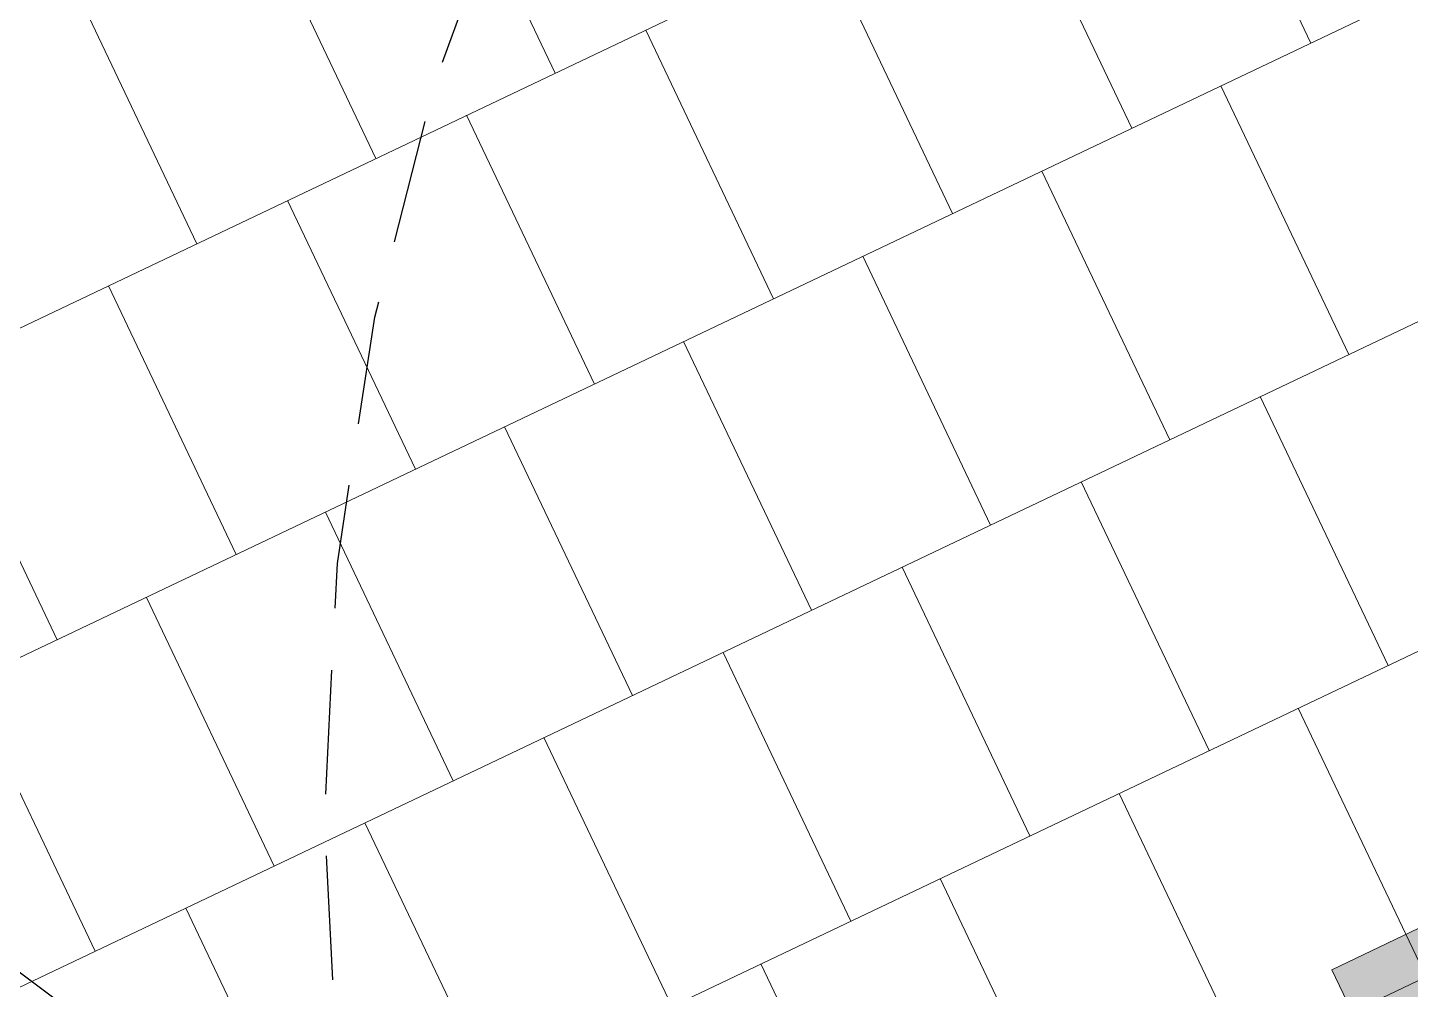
# Model space of a CAD drawing. Header units: metres. Extents: x 678805 to 1359287, y 2747329 to 5497370.
# Drawn here: x 679665.894 to 679668.683, y 2748560.265 to 2748562.204 of the extents above; entities that cross this region are included whole.
import ezdxf

# ---------------------------------------------------------------- set-up
doc = ezdxf.new("R2010")
doc.units = ezdxf.units.M
doc.linetypes.add('XREF_MON_HSC_FURNITURE$0$DASHED2', pattern=[0.375, 0.25, -0.125])
doc.linetypes.add('XREF_MON_SFT_TREES$0$HIDDEN', pattern=[0.375, 0.25, -0.125])
for name, color, linetype in [('00_XREF_MON_HSC_PAVEMENT', 7, 'Continuous'), ('00_XREF_TWQ_BUILDINGS', 7, 'Continuous'), ('00_XREF_TWQ_SFT_TREES', 7, 'Continuous'), ('XREF_MON_SFT_TREES$0$SL_TREE_CANOPY', 251, 'XREF_MON_SFT_TREES$0$HIDDEN')]:
    doc.layers.add(name, color=color, linetype=linetype)
doc.layers.add('XREF_MON_HSC_FURNITURE$0$02-L-Furnitures  type 1', color=8, linetype='Continuous', lineweight=13)
doc.layers.add('XREF_MON_HSC_PAVEMENT$0$02-L-Joints-Paviment_07_Precast Concrete Blocks 60X40', color=7, linetype='Continuous', lineweight=5, true_color=0x999999)
doc.layers.add('XREF_MON_HSC_PAVEMENT$0$03-TR-Pavement_07_Precast Concrete Blocks 60X40', color=7, linetype='Continuous', lineweight=5, true_color=0x999999)
doc.layers.add('XREF_MON_SFT_TREES$0$SL_TREE_ALBIZIA_LEBBECK', color=7, linetype='Continuous', true_color=0xa3a300)
doc.layers.add('XREF_MON_SFT_TREES$0$SL_TREE_CERCIDIUM_FLORIDUM', color=7, linetype='Continuous', true_color=0xe0e000)
doc.layers.get('XREF_MON_SFT_TREES$0$SL_TREE_ALBIZIA_LEBBECK').off()
doc.layers.get('XREF_MON_SFT_TREES$0$SL_TREE_CERCIDIUM_FLORIDUM').off()

# ---------------------------------------------------------------- blocks, each defined once
blk = doc.blocks.new('XREF_MON_SFT_TREES$0$Albizia_lebbeck')
at = {"layer": 'XREF_MON_SFT_TREES$0$SL_TREE_CANOPY', "linetype": 'XREF_MON_SFT_TREES$0$HIDDEN'}
blk.add_circle((0, 0), 5, dxfattribs=at)
blk = doc.blocks.new('XREF_MON_SFT_TREES$0$cercidium_floridum')
at = {"layer": 'XREF_MON_SFT_TREES$0$SL_TREE_CANOPY', "linetype": 'XREF_MON_SFT_TREES$0$HIDDEN'}
blk.add_circle((0, 0), 4.5, dxfattribs=at)
blk = doc.blocks.new('XREF_MON_SFT_TREES')
at = {"layer": 'XREF_MON_SFT_TREES$0$SL_TREE_ALBIZIA_LEBBECK', "rotation": 25.44812939262281}
blk.add_blockref('XREF_MON_SFT_TREES$0$Albizia_lebbeck', (679671.4929, 2748560.6129), dxfattribs=at)
at = {"layer": 'XREF_MON_SFT_TREES$0$SL_TREE_CERCIDIUM_FLORIDUM', "rotation": 25.44812939262281}
blk.add_blockref('XREF_MON_SFT_TREES$0$cercidium_floridum', (679663.2187, 2748556.6755), dxfattribs=at)
blk = doc.blocks.new('XREF_MON_HSC_PAVEMENT')
at = {"layer": 'XREF_MON_HSC_PAVEMENT$0$02-L-Joints-Paviment_07_Precast Concrete Blocks 60X40'}
for points in [[(679668.482, 2748562.1732), (679668.2242, 2748562.715)], [(679666.9578, 2748562.1124), (679666.7, 2748562.6541)], [(679668.1208, 2748562.0013), (679667.863, 2748562.5431)], [(679666.5966, 2748561.9405), (679666.3388, 2748562.4823)], [(679667.7596, 2748561.8295), (679667.5018, 2748562.3713)], [(679666.2354, 2748561.7686), (679665.9776, 2748562.3104)], [(679667.3984, 2748561.6576), (679667.1406, 2748562.1994)], [(679668.5585, 2748561.5451), (679668.3007, 2748562.0869)], [(679667.0372, 2748561.4857), (679666.7794, 2748562.0275)], [(679668.1973, 2748561.3732), (679667.9395, 2748561.915)], [(679666.676, 2748561.3138), (679666.4182, 2748561.8556)], [(679667.8361, 2748561.2014), (679667.5783, 2748561.7432)], [(679666.3149, 2748561.142), (679666.057, 2748561.6837)], [(679667.4749, 2748561.0295), (679667.2171, 2748561.5713)], [(679665.9537, 2748560.9701), (679665.6958, 2748561.5119)], [(679668.6379, 2748560.9185), (679668.3801, 2748561.4603)], [(679667.1137, 2748560.8576), (679666.8559, 2748561.3994)], [(679668.2767, 2748560.7466), (679668.0189, 2748561.2884)], [(679666.7525, 2748560.6857), (679666.4947, 2748561.2275)], [(679667.9155, 2748560.5747), (679667.6577, 2748561.1165)], [(679666.3913, 2748560.5139), (679666.1335, 2748561.0556)], [(679667.5544, 2748560.4029), (679667.2965, 2748560.9446)], [(679666.0301, 2748560.342), (679665.7723, 2748560.8838)], [(679668.7144, 2748560.2904), (679668.4566, 2748560.8322)], [(679667.1932, 2748560.231), (679666.9354, 2748560.7728)], [(679668.3532, 2748560.1185), (679668.0954, 2748560.6603)], [(679666.832, 2748560.0591), (679666.5742, 2748560.6009)], [(679667.992, 2748559.9466), (679667.7342, 2748560.4884)], [(679666.4708, 2748559.8872), (679666.213, 2748560.429)], [(679667.6308, 2748559.7748), (679667.373, 2748560.3165)]]:
    blk.add_lwpolyline(points, dxfattribs=at)
at = {"layer": 'XREF_MON_HSC_PAVEMENT$0$03-TR-Pavement_07_Precast Concrete Blocks 60X40'}
for p, q in [((679653.2305, 2748555.5801), (679674.2253, 2748565.5707)), ((679653.489, 2748555.0386), (679674.5445, 2748565.0582)), ((679653.7476, 2748554.4972), (679674.8637, 2748564.5456)), ((679654.0061, 2748553.9558), (679675.183, 2748564.033)), ((679663.6644, 2748557.8873), (679670.1592, 2748560.9779))]:
    blk.add_line(p, q, dxfattribs=at)
blk = doc.blocks.new('XREF_MON_HSC_FURNITURE$0$Poliedric concrete bench 3')
at = {"true_color": 0xebebeb}
h = blk.add_hatch(color=7, dxfattribs=at)
h.dxf.hatch_style = 1
h.paths.add_polyline_path([(0, 0), (1.2, 0), (1.2, 1.2), (0, 1.2)])
at = {"color": 0}
blk.add_lwpolyline([(0, 0), (1.2, 0), (1.2, 1.2), (0, 1.2)], close=True, dxfattribs=at)
at = {"color": 253, "linetype": 'XREF_MON_HSC_FURNITURE$0$DASHED2', "ltscale": 1.5}
blk.add_lwpolyline([(0.0077, 0.4808), (0.4809, 1.1906), (1.1906, 0.4809), (0.4808, 0.0077)], close=True, dxfattribs=at)
blk = doc.blocks.new('XREF_MON_HSC_FURNITURE')
at = {"layer": 'XREF_MON_HSC_FURNITURE$0$02-L-Furnitures  type 1', "rotation": 25.59600512096665}
blk.add_blockref('XREF_MON_HSC_FURNITURE$0$Poliedric concrete bench 3', (679669.0429, 2748559.2224), dxfattribs=at)

msp = doc.modelspace()

# ---------------------------------------------------------------- block references
at = {"layer": '00_XREF_MON_HSC_PAVEMENT'}
msp.add_blockref('XREF_MON_HSC_PAVEMENT', (0, 0), dxfattribs=at)
at = {"layer": '00_XREF_TWQ_BUILDINGS'}
msp.add_blockref('XREF_MON_HSC_FURNITURE', (0, 0), dxfattribs=at)
at = {"layer": '00_XREF_TWQ_SFT_TREES'}
msp.add_blockref('XREF_MON_SFT_TREES', (0, 0), dxfattribs=at)

doc.saveas('drawing.dxf')
